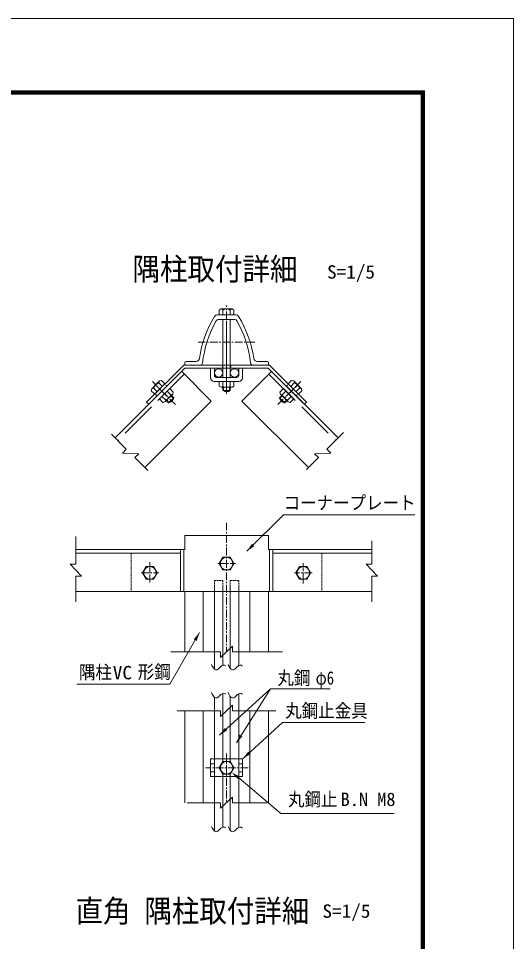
# Model space of a CAD drawing. Units: millimetres, scale not verified, with parts at other scales. Extents: x -4455 to 4455, y -3150 to 3150.
# Drawn here: x 2860 to 4455, y 174 to 3150 of the extents above; entities that cross this region are included whole.
import ezdxf
from ezdxf.enums import TextEntityAlignment as Align

# ---------------------------------------------------------------- set-up
doc = ezdxf.new("R2010")
doc.units = ezdxf.units.MM
doc.header["$LTSCALE"] = 20
for name, pattern in [('DASHED', [7.5, 6, -1.5]), ('USER1', [2, 1.25, -0.25, 0.25, -0.25]), ('USER2', [0.375, 0.25, -0.125]), ('USER3', [4.7625, 3.175, -1.5875])]:
    doc.linetypes.add(name, pattern=pattern)
doc.layers.add('0-0_7詳細', color=7, linetype='Continuous', lineweight=18)
doc.layers.add('1-0_D-TTL', color=7, linetype='Continuous', lineweight=18)
doc.styles.add('ＭＳ ゴシック', font='')
doc.styles.get('ＭＳ ゴシック').set_extended_font_data('MS Gothic')

msp = doc.modelspace()

# ---------------------------------------------------------------- linework, layer by layer
at = {"layer": '0-0_7詳細'}
for p, q in [((3513.08, 2213.4), (3507.2, 2210.01)), ((3507.2, 2210.01), (3507.2, 2194.2)), ((3513.08, 2213.4), (3548.36, 2213.4)), ((3518.72, 2210.01), (3518.72, 2194.2)), ((3542.72, 2210.01), (3542.72, 2194.2)), ((3548.36, 2213.4), (3554.24, 2210.01)), ((3554.24, 2210.01), (3554.24, 2194.2)), ((3530.72, 2194.2), (3500.72, 2194.2)), ((3530.72, 2179.2), (3504.1, 2179.2)), ((3507.2, 2194.2), (3554.24, 2194.2)), ((3530.72, 2194.2), (3508.22, 2194.2)), ((3518.72, 2179.2), (3518.72, 1992.6)), ((3530.72, 2194.2), (3560.72, 2194.2)), ((3530.72, 2179.2), (3557.34, 2179.2)), ((3542.72, 2179.2), (3542.72, 1992.6)), ((3392.72, 2032.2), (3273.24, 1912.72)), ((3668.72, 2032.2), (3392.72, 2032.2)), ((3395.72, 2032.2), (3395.72, 2039.7)), ((3445.92, 2032.2), (3395.72, 2032.2)), ((3431.38, 2044.2), (3400.22, 2044.2)), ((3615.52, 2032.2), (3665.72, 2032.2)), ((3630.06, 2044.2), (3661.22, 2044.2)), ((3665.72, 2032.2), (3665.72, 2039.7)), ((3668.72, 2032.2), (3788.2, 1912.72)), ((3396.7, 2022.6), (3171.58, 1797.48)), ((3396.7, 2022.6), (3280.02, 1905.93)), ((3481.55, 1916.54), (3386.09, 2011.99)), ((3664.74, 2022.6), (3396.7, 2022.6)), ((3579.89, 1916.54), (3675.35, 2011.99)), ((3664.74, 2022.6), (3889.86, 1797.48)), ((3664.74, 2022.6), (3781.42, 1905.93)), ((3314.56, 1981.19), (3289.61, 1956.25)), ((3332.29, 1971.77), (3299.03, 1938.51)), ((3312.97, 1974.8), (3324.15, 1963.63)), ((3314.56, 1981.19), (3321.12, 1982.95)), ((3321.12, 1982.95), (3332.29, 1971.77)), ((3554.24, 1980), (3507.2, 1980)), ((3507.2, 1964.13), (3507.2, 1980)), ((3518.72, 1962.86), (3518.72, 1980)), ((3542.72, 1962.86), (3542.72, 1980)), ((3740.32, 1982.95), (3729.15, 1971.77)), ((3729.15, 1971.77), (3762.41, 1938.51)), ((3748.47, 1974.8), (3737.29, 1963.63)), ((3746.88, 1981.19), (3740.32, 1982.95)), ((3746.88, 1981.19), (3771.83, 1956.25)), ((3289.61, 1956.25), (3287.85, 1949.69)), ((3287.85, 1949.69), (3299.03, 1938.51)), ((3296, 1957.83), (3307.18, 1946.66)), ((3314.3, 1923.24), (3347.57, 1956.5)), ((3331.95, 1913.74), (3357.07, 1938.85)), ((3351.54, 1936.23), (3339.42, 1948.36)), ((3512.96, 1960.8), (3507.2, 1964.13)), ((3548.48, 1960.8), (3512.96, 1960.8)), ((3518.72, 1960.8), (3518.72, 1950.14)), ((3542.72, 1950.14), (3518.72, 1950.14)), ((3542.72, 1960.8), (3542.72, 1950.14)), ((3702.65, 1945.28), (3713.87, 1956.5)), ((3704.37, 1938.85), (3702.65, 1945.28)), ((3729.49, 1913.74), (3704.37, 1938.85)), ((3709.9, 1936.23), (3722.02, 1948.36)), ((3747.14, 1923.24), (3713.87, 1956.5)), ((3765.44, 1957.83), (3754.26, 1946.66)), ((3773.58, 1949.69), (3762.41, 1938.51)), ((3771.83, 1956.25), (3773.58, 1949.69)), ((3481.55, 1916.54), (3267.04, 1702.02)), ((3280.02, 1905.93), (3273.24, 1912.72)), ((3325.53, 1912.01), (3314.3, 1923.24)), ((3334.57, 1919.26), (3322.45, 1931.38)), ((3331.95, 1913.74), (3325.53, 1912.01)), ((3336.03, 1917.81), (3343.56, 1910.27)), ((3343.56, 1910.27), (3360.53, 1927.24)), ((3353, 1934.78), (3360.53, 1927.24)), ((3579.89, 1916.54), (3794.4, 1702.02)), ((3708.44, 1934.78), (3700.91, 1927.24)), ((3717.88, 1910.27), (3700.91, 1927.24)), ((3725.41, 1917.81), (3717.88, 1910.27)), ((3726.87, 1919.26), (3738.99, 1931.38)), ((3781.42, 1905.93), (3788.2, 1912.72)), ((3395.72, 1482.49), (3665.72, 1482.49)), ((3395.72, 1482.49), (3395.72, 1437.49)), ((3665.72, 1482.49), (3665.72, 1437.49)), ((3395.72, 1437.49), (3044.97, 1437.49)), ((3382.11, 1437.49), (3382.11, 1302.49)), ((3392.72, 1437.49), (3392.72, 1302.49)), ((3665.72, 1437.49), (3998.82, 1437.49)), ((3668.72, 1437.49), (3668.72, 1302.49)), ((3679.33, 1437.49), (3679.33, 1302.49)), ((3382.11, 1425.49), (3044.97, 1425.49)), ((3679.33, 1425.49), (3996.57, 1425.49)), ((3491.77, 1317.49), (3491.77, 1051.94)), ((3518.77, 1317.49), (3518.77, 1064.31)), ((3542.67, 1317.49), (3542.67, 1054.71)), ((3569.67, 1317.49), (3569.67, 1063.32)), ((3458.63, 1302.49), (3044.97, 1302.49)), ((3395.72, 1302.49), (3665.72, 1302.49)), ((3395.72, 1302.49), (3395.72, 1107.83)), ((3605.06, 1302.49), (3998.82, 1302.49)), ((3665.72, 1302.49), (3665.72, 1107.83)), ((3491.77, 762.2), (3491.77, 961.14)), ((3518.77, 762.2), (3518.77, 973.52)), ((3542.67, 762.2), (3542.67, 963.91)), ((3569.67, 762.2), (3569.67, 972.52)), ((3395.72, 917.38), (3395.72, 621.25)), ((3665.72, 917.38), (3665.72, 621.25)), ((3479.12, 762.2), (3479.12, 705.2)), ((3582.32, 762.2), (3479.12, 762.2)), ((3582.32, 762.2), (3582.32, 705.2)), ((3582.32, 705.2), (3479.12, 705.2)), ((3491.77, 705.2), (3491.77, 529.89)), ((3518.77, 705.2), (3518.77, 542.27)), ((3542.67, 705.2), (3542.67, 532.66)), ((3569.67, 705.2), (3569.67, 541.27))]:
    msp.add_line(p, q, dxfattribs=at)
at = {"layer": '0-0_7詳細', "color": 1, "linetype": 'USER1'}
for p, q in [((3530.72, 1939.75), (3530.72, 2225.04)), ((3530.72, 2170.22), (3530.72, 2011.64)), ((3530.72, 2155), (3530.72, 2023.38)), ((3622.11, 2106.6), (3438.95, 2106.6)), ((3530.72, 2108.02), (3530.72, 1960.7)), ((3530.72, 2092.93), (3530.72, 1960.7)), ((3530.72, 2003.87), (3530.72, 1969.49)), ((3365.76, 1905.04), (3290.78, 1980.03)), ((3340.18, 1930.63), (3299.01, 1971.8)), ((3695.68, 1905.04), (3770.66, 1980.03)), ((3721.26, 1930.63), (3762.43, 1971.8)), ((3721.26, 1930.63), (3762.43, 1971.8)), ((3530.72, 1523.88), (3530.72, 1107.83)), ((3283.74, 1396.63), (3283.74, 1327.24)), ((3283.74, 1386.4), (3283.74, 1338.57)), ((3502.16, 1392.49), (3559.28, 1392.49)), ((3777.7, 1328.25), (3777.7, 1397.65)), ((3777.7, 1338.48), (3777.7, 1386.31)), ((3255.18, 1362.44), (3312.3, 1362.44)), ((3806.26, 1362.44), (3749.14, 1362.44)), ((3530.72, 780.11), (3530.72, 621.25)), ((3530.72, 771.84), (3530.72, 695.27)), ((3600.26, 733.7), (3462.92, 733.7))]:
    msp.add_line(p, q, dxfattribs=at)
at = {"layer": '0-0_7詳細', "color": 1, "linetype": 'USER2'}
for p, q in [((3517.22, 2032.2), (3517.22, 2022.6)), ((3544.22, 2032.2), (3544.22, 2022.6)), ((3338.36, 1964.27), (3331.57, 1971.05)), ((3723.08, 1964.27), (3729.87, 1971.05)), ((3723.08, 1964.27), (3729.87, 1971.05)), ((3306.54, 1932.45), (3299.75, 1939.23)), ((3754.9, 1932.45), (3761.69, 1939.23)), ((3754.9, 1932.45), (3761.69, 1939.23))]:
    msp.add_line(p, q, dxfattribs=at)
at = {"layer": '0-0_7詳細', "color": 3, "linetype": 'DASHED'}
for p, q in [((3394.58, 2003.51), (3180.06, 1789)), ((3666.86, 2003.51), (3881.38, 1789))]:
    msp.add_line(p, q, dxfattribs=at)
at = {"layer": '0-0_7詳細', "color": 3}
for p, q in [((3491.72, 2022.6), (3479.12, 2022.6)), ((3479.12, 2022.6), (3479.12, 1992)), ((3491.72, 2022.6), (3491.72, 1998.6)), ((3569.72, 2022.6), (3569.72, 1998.6)), ((3582.32, 2022.6), (3569.72, 2022.6)), ((3582.32, 2022.6), (3582.32, 1992)), ((3570.32, 1980), (3491.12, 1980)), ((3563.72, 1992.6), (3497.72, 1992.6)), ((3455.72, 1302.49), (3455.72, 1107.83)), ((3605.72, 1302.49), (3605.72, 1107.83)), ((3455.72, 917.38), (3455.72, 621.25)), ((3605.72, 917.38), (3605.72, 621.25))]:
    msp.add_line(p, q, dxfattribs=at)
at = {"layer": '0-0_7詳細', "color": 1}
for p, q in [((3521.12, 1960.8), (3521.12, 1948.93)), ((3540.32, 1960.8), (3540.32, 1948.93)), ((3337.72, 1919.51), (3346.12, 1911.11)), ((3351.3, 1933.08), (3359.69, 1924.69)), ((3710.14, 1933.08), (3701.75, 1924.69)), ((3723.72, 1919.51), (3715.32, 1911.11)), ((3570.08, 701.56), (3705.7, 586.61)), ((3705.7, 586.61), (4071.09, 586.61))]:
    msp.add_line(p, q, dxfattribs=at)
at = {"layer": '0-0_7詳細', "color": 4}
for p, q in [((3207.63, 1761.43), (3159.77, 1809.29)), ((3853.81, 1761.43), (3907.24, 1814.86)), ((3207.63, 1761.43), (3194.9, 1748.7)), ((3853.81, 1761.43), (3866.54, 1748.7)), ((3194.9, 1748.7), (3247.77, 1746.74)), ((3235.05, 1734.01), (3247.77, 1746.74)), ((3235.05, 1734.01), (3276.89, 1692.17)), ((3826.39, 1734.01), (3788.24, 1695.86)), ((3866.54, 1748.7), (3813.67, 1746.74)), ((3826.39, 1734.01), (3813.67, 1746.74)), ((3044.97, 1390.38), (3044.97, 1479.88)), ((3998.82, 1390.38), (3998.82, 1465.41)), ((3026.97, 1390.38), (3062.97, 1351.61)), ((3044.97, 1390.38), (3026.97, 1390.38)), ((3980.82, 1390.38), (4016.82, 1351.61)), ((3998.82, 1390.38), (3980.82, 1390.38)), ((3044.97, 1351.61), (3044.97, 1269.08)), ((3044.97, 1351.61), (3062.97, 1351.61)), ((3998.82, 1351.61), (3998.82, 1269.08)), ((3998.82, 1351.61), (4016.82, 1351.61)), ((3511.33, 1107.83), (3350.63, 1107.83)), ((3511.33, 1089.83), (3550.11, 1125.83)), ((3511.33, 1107.83), (3511.33, 1089.83)), ((3550.11, 1107.83), (3550.11, 1125.83)), ((3550.11, 1107.83), (3710.87, 1107.83)), ((3671.82, 988.81), (3562.32, 814.09)), ((3511.33, 899.38), (3550.11, 935.38)), ((3550.11, 917.38), (3550.11, 935.38)), ((3511.33, 917.38), (3371.34, 917.38)), ((3511.33, 917.38), (3511.33, 899.38)), ((3550.11, 917.38), (3688.89, 917.38)), ((3550.11, 621.25), (3550.11, 639.25)), ((3511.33, 621.25), (3404.14, 621.25)), ((3550.11, 621.25), (3660.3, 621.25))]:
    msp.add_line(p, q, dxfattribs=at)
at = {"layer": '0-0_7詳細', "color": 3, "linetype": 'USER2'}
for p, q in [((3223.74, 1425.49), (3223.74, 1302.49)), ((3837.7, 1425.49), (3837.7, 1302.49)), ((3491.77, 1337.83), (3491.77, 1317.49)), ((3491.77, 1337.83), (3518.77, 1337.83)), ((3518.77, 1337.83), (3518.77, 1317.49)), ((3542.67, 1337.83), (3542.67, 1317.49)), ((3569.67, 1337.83), (3542.67, 1337.83)), ((3569.67, 1337.83), (3569.67, 1317.49))]:
    msp.add_line(p, q, dxfattribs=at)
at = {"layer": '0-0_7詳細', "color": 1, "linetype": 'USER3'}
for p, q in [((3491.72, 746.45), (3479.12, 746.45)), ((3491.72, 762.2), (3491.72, 705.2)), ((3518.77, 762.2), (3518.77, 753.74)), ((3542.67, 762.2), (3542.67, 753.74)), ((3569.72, 762.2), (3569.72, 705.2)), ((3569.72, 746.45), (3582.32, 746.45)), ((3491.72, 720.95), (3479.12, 720.95)), ((3569.72, 720.95), (3582.32, 720.95)), ((3518.77, 713.66), (3518.77, 705.2)), ((3542.67, 713.66), (3542.67, 705.2))]:
    msp.add_line(p, q, dxfattribs=at)
at = {"layer": '0-0_7詳細'}
for points in [[(3548.48, 1960.8), (3554.24, 1964.13), (3554.24, 1980)], [(3357.07, 1938.85), (3358.79, 1945.28), (3347.57, 1956.5)], [(3729.49, 1913.74), (3735.91, 1912.01), (3747.14, 1923.24)]]:
    msp.add_lwpolyline(points, dxfattribs=at)
at = {"layer": '0-0_7詳細', "color": 4}
for points in [[(4137.15, 1549.91), (3714.53, 1549.91), (3596.38, 1432.71)], [(3482.18, 1066.91), (3484.44, 1061.78), (3488.12, 1055.76), (3491.92, 1051.78), (3495.82, 1049.85), (3499.85, 1049.97), (3503.99, 1052.13), (3508.24, 1056.33), (3512.47, 1060.77), (3516.54, 1063.6), (3520.45, 1064.85), (3524.21, 1064.5), (3527.81, 1062.56), (3528.18, 1062.18)], [(3535.72, 1066.91), (3537.99, 1061.78), (3541.67, 1055.76), (3545.46, 1051.78), (3549.37, 1049.85), (3553.39, 1049.97), (3557.53, 1052.13), (3561.78, 1056.33), (3566.01, 1060.77), (3570.08, 1063.6), (3574, 1064.85), (3577.75, 1064.5), (3581.35, 1062.56), (3581.72, 1062.18)], [(3864.59, 988.81), (3671.82, 988.81), (3507.94, 839.41)], [(3482.18, 976.12), (3484.44, 970.99), (3488.12, 964.96), (3491.92, 960.99), (3495.82, 959.06), (3499.85, 959.17), (3503.99, 961.33), (3508.24, 965.54), (3512.47, 969.97), (3516.54, 972.81), (3520.45, 974.05), (3524.21, 973.71), (3527.81, 971.76), (3528.18, 971.38)], [(3535.72, 976.12), (3537.99, 970.99), (3541.67, 964.96), (3545.46, 960.99), (3549.37, 959.06), (3553.39, 959.17), (3557.53, 961.33), (3561.78, 965.54), (3566.01, 969.97), (3570.08, 972.81), (3574, 974.05), (3577.75, 973.71), (3581.35, 971.76), (3581.72, 971.38)], [(3511.33, 621.25), (3511.33, 603.25), (3550.11, 639.25)], [(3482.18, 544.87), (3484.44, 539.74), (3488.12, 533.71), (3491.92, 529.74), (3495.82, 527.81), (3499.85, 527.92), (3503.99, 530.08), (3508.24, 534.29), (3512.47, 538.72), (3516.54, 541.56), (3520.45, 542.8), (3524.21, 542.46), (3527.81, 540.51), (3528.18, 540.13)], [(3535.72, 544.87), (3537.99, 539.74), (3541.67, 533.71), (3545.46, 529.74), (3549.37, 527.81), (3553.39, 527.92), (3557.53, 530.08), (3561.78, 534.29), (3566.01, 538.72), (3570.08, 541.56), (3574, 542.8), (3577.75, 542.46), (3581.35, 540.51), (3581.72, 540.13)]]:
    msp.add_lwpolyline(points, dxfattribs=at)
at = {"layer": '0-0_7詳細', "color": 3}
for points in [[(3554.24, 1392.49), (3542.48, 1412.86), (3518.96, 1412.86), (3507.2, 1392.49), (3518.96, 1372.12), (3542.48, 1372.12)], [(3307.26, 1362.44), (3295.5, 1382.81), (3271.98, 1382.81), (3260.22, 1362.44), (3271.98, 1342.07), (3295.5, 1342.07)], [(3754.18, 1362.44), (3765.94, 1342.07), (3789.46, 1342.07), (3801.22, 1362.44), (3789.46, 1382.81), (3765.94, 1382.81)], [(3554.24, 733.7), (3542.48, 754.07), (3518.96, 754.07), (3507.2, 733.7), (3518.96, 713.33), (3542.48, 713.33)]]:
    msp.add_lwpolyline(points, close=True, dxfattribs=at)
at = {"layer": '0-0_7詳細', "color": 1}
for points in [[(3047.96, 1003.84), (3347.86, 1003.84), (3443.48, 1169.79)], [(3976.36, 880.22), (3710.32, 880.22), (3583.79, 763.56)]]:
    msp.add_lwpolyline(points, dxfattribs=at)
at = {"layer": '0-0_7詳細', "color": 3}
for centre, radius in [((3505.27, 2007.23), 13.5), ((3556.17, 2007.23), 13.5), ((3530.72, 1392.49), 20.4), ((3283.74, 1362.44), 20.4), ((3777.7, 1362.44), 20.4), ((3530.72, 733.7), 20.4)]:
    msp.add_circle(centre, radius, dxfattribs=at)
at = {"layer": '0-0_7詳細'}
for centre, radius, start, end in [((3513.38, 2207.53), 5.88, 24.94299, 92.968), ((3530.72, 2190.5), 22.91, 58.40741, 121.59259), ((3548.06, 2207.53), 5.88, 87.032, 155.05701), ((3799.44, 2002.26), 360, 148.65793, 171.65211), ((3799.44, 2002.26), 348, 150.15745, 173.95476), ((3500.72, 2183.7), 10.5, 90, 146.38009), ((3504.1, 2171.7), 7.5, 90, 150.15745), ((3557.34, 2171.7), 7.5, 29.84255, 90), ((3560.72, 2183.7), 10.5, 33.61991, 90), ((3262, 2002.26), 348, 6.04524, 29.84255), ((3262, 2002.26), 360, 8.34789, 31.34207), ((3431.38, 2056.2), 12, 270, 351.98548), ((3630.06, 2056.2), 12, 188.01452, 270), ((3400.22, 2039.7), 4.5, 90, 180), ((3445.92, 2039.7), 7.5, 270, 353.95476), ((3615.52, 2039.7), 7.5, 186.04524, 270), ((3661.22, 2039.7), 4.5, 0, 90), ((3318.28, 1952.52), 22.91, 103.40741, 166.59259), ((3318.5, 1976.82), 5.88, 132.032, 200.05701), ((3742.94, 1976.82), 5.88, 339.94299, 47.968), ((3743.16, 1952.52), 22.91, 13.40741, 76.59259), ((3293.98, 1952.31), 5.88, 69.94299, 137.968), ((3319.06, 1951.75), 36, 295.52878, 334.47122), ((3350.64, 1945.28), 9.09, 275.6618, 315), ((3512.96, 1969.89), 9.09, 270, 309.3382), ((3530.72, 1996.8), 36, 250.52878, 289.47122), ((3530.72, 1970.93), 24, 240, 300), ((3548.48, 1969.89), 9.09, 230.6618, 270), ((3710.79, 1945.28), 9.09, 225, 264.3382), ((3742.38, 1951.75), 36, 205.52878, 244.47122), ((3767.46, 1952.31), 5.88, 42.032, 110.05701), ((3325.53, 1920.16), 9.09, 315, 354.3382), ((3337.35, 1933.45), 24, 285, 345), ((3724.09, 1933.45), 24, 195, 255), ((3735.91, 1920.16), 9.09, 185.6618, 225)]:
    msp.add_arc(centre, radius, start, end, dxfattribs=at)
at = {"layer": '0-0_7詳細', "color": 3}
for centre, radius, start, end in [((3497.72, 1998.6), 6, 180, 270), ((3563.72, 1998.6), 6, 270, 0), ((3491.12, 1992), 12, 180, 270), ((3570.32, 1992), 12, 270, 0)]:
    msp.add_arc(centre, radius, start, end, dxfattribs=at)
at = {"layer": '0-0_7詳細', "color": 4}
for points in [[(3594.96, 1431.31), (3612.59, 1456.13), (3619.93, 1448.73)], [(3506.47, 838.06), (3525.13, 862.12), (3532.15, 854.42)], [(3561.26, 812.4), (3572.78, 840.58), (3581.6, 835.05)]]:
    msp.add_solid(points, dxfattribs=at)
at = {"layer": '0-0_7詳細', "color": 1}
for points in [[(3444.48, 1171.53), (3434.02, 1142.93), (3424.99, 1148.13)], [(3582.32, 762.2), (3600.84, 786.37), (3607.91, 778.71)], [(3567.09, 697.55), (3546.04, 719.5), (3573.07, 705.56)]]:
    msp.add_solid(points, dxfattribs=at)
at = {"layer": '1-0_D-TTL', "color": 2}
msp.add_lwpolyline([(-4454.63, 3150.21), (4455.07, 3150.21), (4455.07, -3150.21), (-4454.63, -3150.21)], close=True, dxfattribs=at)
at = {"layer": '1-0_D-TTL'}
for points in [[(-4168.25, 2916.87), (4168.68, 2916.87), (4168.68, -2916.87), (-4168.25, -2916.87)], [(-4165.59, 2914.21), (4166.03, 2914.21), (4166.03, -2914.21), (-4165.59, -2914.21)], [(-4162.94, 2911.56), (4163.38, 2911.56), (4163.38, -2911.56), (-4162.94, -2911.56)], [(-4160.29, 2908.91), (4160.73, 2908.91), (4160.73, -2908.91), (-4160.29, -2908.91)], [(-4157.64, 2906.26), (4158.08, 2906.26), (4158.08, -2906.26), (-4157.64, -2906.26)]]:
    msp.add_lwpolyline(points, close=True, dxfattribs=at)

# ---------------------------------------------------------------- texts
at = {"layer": '0-0_7詳細', "style": 'ＭＳ ゴシック', "width": 0.9}
for s, height, p in [('隅柱取付詳細', 72.14, (3227.57, 2284.48)), ('直角 隅柱取付詳細', 72.16, (3044.47, 214.27))]:
    msp.add_text(s, height=height, dxfattribs=at).set_placement(p, align=Align.BOTTOM_LEFT)
at = {"layer": '0-0_7詳細', "color": 3, "style": 'ＭＳ ゴシック'}
for s, width, p in [('S=1/5', 1.05, (3854.34, 2298.18)), ('コーナープレート', 0.9, (3714.58, 1553.87)), ('隅柱', 0.9, (3055.03, 1007.44)), ('VC', 1.05, (3164.12, 1006.06)), ('形鋼', 0.9, (3244.44, 1008.51)), ('丸鋼', 0.9, (3694.4, 989)), ('φ6', 0.8, (3817.6, 989)), ('丸鋼止金具', 0.9, (3719.73, 883.2)), ('丸鋼止', 0.9, (3728.53, 597.61)), ('S=1/5', 1.05, (3839.51, 237.07))]:
    msp.add_text(s, height=43.26, dxfattribs=dict(at, width=width)).set_placement(p, align=Align.BOTTOM_LEFT)
msp.add_text('B.N M8', height=43.26, dxfattribs=at).set_placement((3898.23, 597.61), align=Align.BOTTOM_LEFT)

doc.saveas('drawing.dxf')
